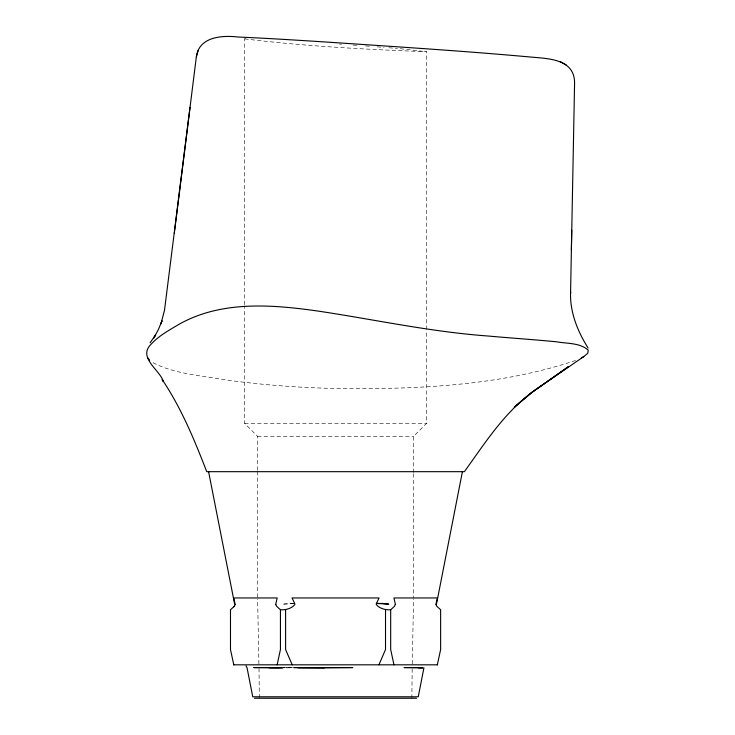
<?xml version="1.0" encoding="UTF-8"?>
<svg xmlns="http://www.w3.org/2000/svg" width="735" height="735" viewBox="0 0 735 735"><rect width="100%" height="100%" fill="white"/><g stroke="black" fill="none" stroke-linecap="round" stroke-linejoin="round"><path stroke-width="0.55" stroke-dasharray="3.67 2.76" d="M257.636 470.299L257.636 436.388L244.645 423.388L244.645 305.815M244.645 304.685L244.645 38.872L245.325 38.587M411.866 698.25L412.179 668.446M412.289 663.898L413.548 599.163M413.548 472.559L413.548 436.388L426.548 423.388L426.548 330.686M575.578 360.472C505.469 383.964 430.673 388.549 357.228 388.751C313.468 388.668 269.69 385.921 226.316 380.013C201.592 375.512 175.141 374.326 152.522 362.456M244.645 38.872C304.896 46.241 365.947 49.484 426.548 51.698L426.548 329.556M290.003 667.821L282.442 667.821L292.861 667.637M293.559 603.518L282.359 604.161L294.671 603.444M244.645 423.388L426.548 423.388M257.636 436.388L413.548 436.388M283.37 667.573L292.75 667.573M339.496 44.082L341.444 44.219M353.011 45.055L357.017 45.34M365.635 45.974L370.532 46.351M377.165 46.847L384.12 47.389M388.944 47.766L397.424 48.464M400.29 48.712L426.548 51.698M258.895 663.898L257.636 599.163M259.005 668.446L259.317 698.25M413.548 473.689L413.548 598.033M257.636 471.429L257.636 598.033"/><path stroke-width="1.1" d="M275.846 604.593L276.626 606.283L280.439 609.765L280.439 649.538L277.141 664.817M571.389 250.084L571.738 230.193M174.296 233.289L196.319 57.064C198.836 36.649 221.979 35.151 238.103 37.016C269.028 38.367 299.926 40.342 330.823 42.336C397.451 46.829 464.107 51.027 530.615 57.036C547.924 58.653 574.54 58.681 574.586 82.88L570.562 293.201L570.59 291.887C569.735 312.035 577.618 331.43 588.092 347.986M190.025 107.411L164.502 310.262L160.892 323.97L162.04 320.782L158.365 329.629L153.753 338.026L155.673 334.829L150.096 342.749M235.071 604.593L234.29 606.283L230.487 609.765L230.487 649.538L233.785 664.817M395.265 604.593L394.484 606.283L390.68 609.765C385.71 610.188 379.526 608.608 376.329 604.593A1.525 1.525 0 0 1 376.338 603.72L379.039 597.959L292.08 597.959L294.781 603.72A1.525 1.525 0 0 1 294.781 604.593C291.584 608.598 285.41 610.188 280.439 609.765M423.93 667.821L418.252 696.789L252.748 696.789L247.061 667.821L246.05 665.91M436.618 603.444L462.416 471.677M437.334 664.817L440.632 649.538L440.632 609.765L436.82 606.283L436.039 604.593M198.257 50.256L196.319 57.064M378.911 664.817L385.517 649.538L385.517 609.765M233.794 606.788L234.29 606.283M583.746 356.613L587.77 353.269L588.23 350.163C579.988 342.666 567.181 343.741 556.827 341.83C533.794 339.57 510.687 338.063 487.636 335.978C430.517 331.825 374.501 319.523 317.961 311.061C271.647 304.465 220.858 300.44 178.568 324.567C168.113 330.768 157.042 336.841 149.196 346.35C139.843 359.075 159.991 370.394 163.335 381.474L162.15 379.545C181.297 408.017 194.417 439.815 206.728 471.677L464.391 471.677C484.484 443.674 503.521 413.851 531.368 392.784L568.274 366.774L531.368 392.784L514.279 407.245L533.298 391.25L583.746 356.613L581.321 357.917M422.404 667.573L404.011 667.573L422.992 667.821L418.362 667.821M324.199 667.821L352.837 667.573L293.816 667.573L324.199 667.821L298.042 667.821M269.093 667.821L282.442 667.821L253.75 667.573L279.383 667.573M209.052 471.677L208.584 471.677L234.502 603.444M233.454 664.817L437.665 664.817M254.521 698.25L416.479 698.25M559.969 61.428L566.363 65.13M147.717 357.789L149.683 360.196M292.199 664.817L285.603 649.538L285.603 609.765M393.978 664.817L390.68 649.538L390.68 609.765M395.265 604.593A1.525 0.763 -90 0 0 395.265 603.72L393.914 597.959L437.389 597.959L436.039 603.72A1.525 0.763 -90 0 0 436.039 604.593M275.846 604.593A1.525 0.763 90 0 1 275.846 603.72L277.196 597.959L233.721 597.959L235.071 603.72A1.525 0.763 -90 0 1 235.071 604.593M382.953 603.444L376.439 603.444L388.751 604.161L382.953 603.444"/></g></svg>
